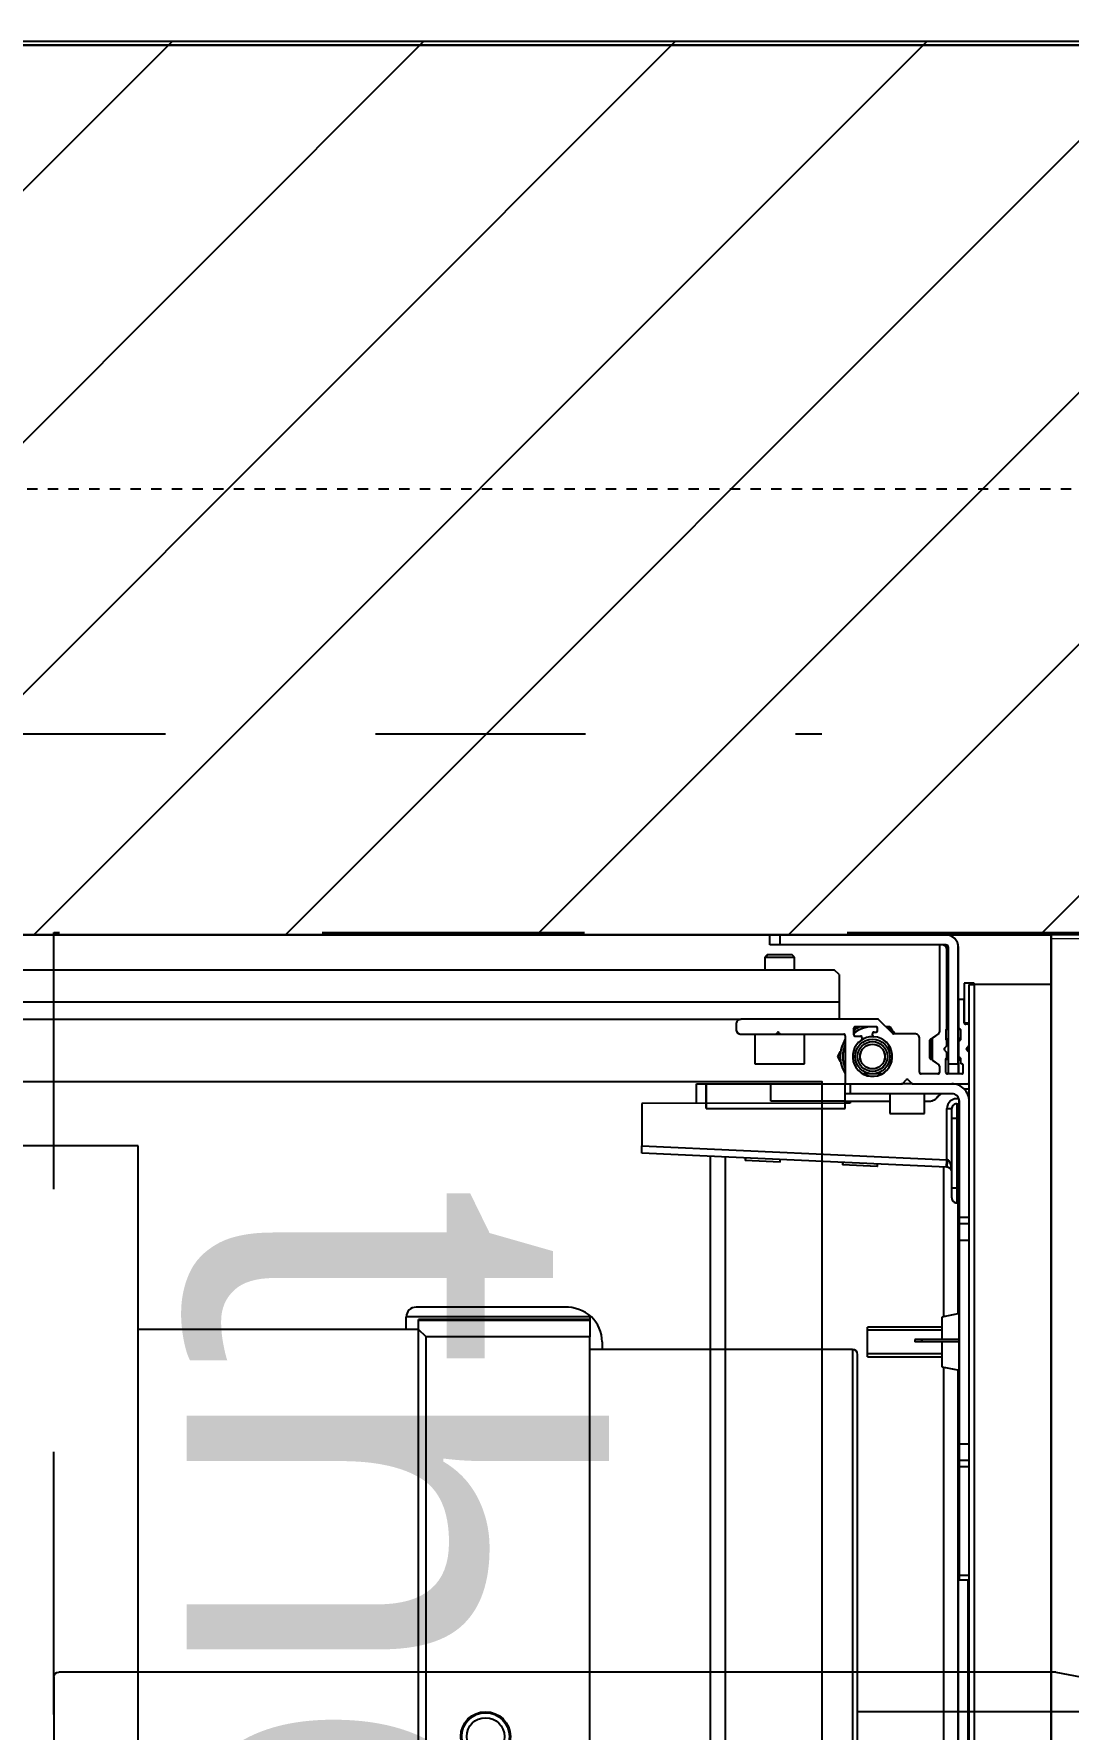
# Model space of a CAD drawing. Header units: centimetres. Extents: x 2191 to 12545, y -680 to 18662.
# Drawn here: x 10914.58 to 10935.43, y 4118.41 to 4152.56 of the extents above; entities that cross this region are included whole.
import ezdxf

# ---------------------------------------------------------------- set-up
doc = ezdxf.new("R2010")
doc.units = ezdxf.units.CM
doc.linetypes.add('prlm_vmc', pattern=[0.282222, 0.141111, -0.141111])
doc.linetypes.add('Style de ligne -1', pattern=[0.41664, 0.20828, -0.20836])
for name, color, linetype in [('B Aménagement intérieur', 252, 'Continuous'), ('B GÈnÈral_Hatch', 252, 'Continuous'), ('B Général', 252, 'Continuous'), ('C ANNOTATIONS-axes horizontaux', 252, 'Style de ligne -1'), ('C ANNOTATIONS-prestations', 252, 'Continuous'), ('C ANNOTATIONS-prestations_Hatch', 252, 'Continuous'), ('D SURFACES-shab', 252, 'Continuous'), ('MTI900_Alu', 252, 'Continuous'), ('prlm-CHAUFF', 4, 'Continuous')]:
    doc.layers.add(name, color=color, linetype=linetype)
doc.styles.add('prlm-chauff', font='trebucbi.ttf', dxfattribs={"height": 18})

# ---------------------------------------------------------------- blocks, each defined once
blk = doc.blocks.new('B 70.200_wc-2')
at = {"layer": 'B Général', "linetype": 'Continuous'}
for p, q in [((-25, -20.1), (-25, 0)), ((-24.9, 0.1), (24.9, 0.1))]:
    blk.add_line(p, q, dxfattribs=at)
at = {"layer": 'B Général', "linetype": 'Continuous', "flags": 128}
blk.add_lwpolyline([(-25, -20.1), (-24.9, -20.6), (-24.75, -20.9), (-24.55, -21.2), (-24.3, -21.45), (-23.9, -21.7), (-23.4, -21.85), (-23.15, -21.9), (23.25, -21.9), (23.55, -21.85), (23.9, -21.7), (24.2, -21.5), (24.45, -21.3), (24.65, -21.05), (24.8, -20.75), (24.9, -20.5), (24.95, -20.3), (25, -20.1)], dxfattribs=at)
at = {"layer": 'B Général', "linetype": 'Continuous'}
blk.add_arc((-24.9, 0), 0.1, 90, 180, dxfattribs=at)
blk = doc.blocks.new('B 70.Groupe-2-1')
at = {"layer": 'B Général', "linetype": 'Style de ligne -1', "ltscale": 25.4, "flags": 128}
blk.add_lwpolyline([(-35.4, 7.6), (35.6, 7.6), (35.6, -32.4), (-35.4, -32.4)], close=True, dxfattribs=at)
at = {"layer": 'B Général', "xscale": -1, "rotation": 270}
blk.add_blockref('B 70.200_wc-2', (35.5, 7.5), dxfattribs=at)
blk = doc.blocks.new('B 70.WC-plan-PMR')
at = {"layer": 'B Général'}
blk.add_blockref('B 70.Groupe-2-1', (0, 0), dxfattribs=at)
blk = doc.blocks.new('B 70.Groupe-13-1')
at = {"layer": 'D SURFACES-shab', "lineweight": 18, "flags": 128}
blk.add_lwpolyline([(10935.081, 4134.34), (11065.081, 4134.34), (11065.081, 3989.561), (10935.081, 3989.561)], close=True, dxfattribs=at)
at = {"layer": 'B Général', "rotation": 180}
blk.add_blockref('B 70.WC-plan-PMR', (10950.581, 4102.061), dxfattribs=at)
blk = doc.blocks.new('B 70.Gaine 150_70')
at = {"layer": 'B Général', "linetype": 'Continuous'}
blk.add_line((18.5, 36.305), (-69, 36.305), dxfattribs=at)
at = {"layer": 'B Général', "linetype": 'Continuous', "flags": 128}
for points in [[(-70, 36.305), (19.5, 36.305), (19.5, -2.715), (-70, -2.715)], [(-70, -2.7), (-70, 36.3), (19.5, 36.3), (19.5, -2.7)]]:
    blk.add_lwpolyline(points, close=True, dxfattribs=at)
at = {"layer": 'C ANNOTATIONS-prestations'}
for p, q in [((-69, 36.305), (-69, 35.205)), ((-69, 35.205), (-69, 34.755)), ((-69.03, 34.755), (-69.03, 34.555)), ((-69, 34.755), (-69.03, 34.755)), ((-69.03, 34.555), (-68.23, 34.555)), ((-69, 34.655), (-69, 34.755)), ((-69, 34.755), (18.5, 34.755)), ((18.5, 34.655), (-69, 34.655)), ((-68.7, 34.525), (-68.7, 34.465)), ((-68.23, 34.555), (-68.67, 34.555)), ((-68.23, 34.555), (-68.23, 34.655)), ((-68.2, 34.625), (-68.2, 34.585)), ((-67.771, 34.655), (-67.721, 34.606)), ((-67.736, 34.62), (-67.664, 34.62)), ((-67.679, 34.606), (-67.629, 34.655)), ((-67.4, 34.505), (-67.4, 34.485)), ((-67.23, 34.535), (-67.37, 34.535)), ((-67.2, 34.505), (-67.2, 34.215)), ((-67, 34.625), (-67, 34.655)), ((-67, 33.517), (-67, 34.625)), ((-66.9, 34.55), (-66.9, 34.655)), ((-64.317, 34.455), (-64.317, 34.655)), ((-64.182, 34.655), (-64.182, 34.455)), ((-63.85, 34.455), (-63.85, 34.655)), ((-59.75, 34.455), (-59.75, 34.655)), ((-59.418, 34.455), (-59.418, 34.655)), ((-59.283, 34.655), (-59.283, 34.455)), ((-57.1, 34.455), (-57.1, 34.655)), ((-57, 34.655), (-57, 34.455)), ((-23.583, 34.635), (-57, 34.635)), ((-70, 34.185), (-70, 30.835)), ((-69.8, 34.185), (-69.8, 30.835)), ((-67.4, 34.435), (-69.75, 34.435)), ((-67.4, 34.235), (-69.75, 34.235)), ((-68.105, 34.205), (-69.7, 34.205)), ((-68.67, 34.435), (-68.135, 34.435)), ((-68.077, 34.185), (-67.903, 34.185)), ((-67.904, 34.485), (-68.076, 34.485)), ((-67.94, 34.485), (-67.901, 34.446)), ((-67.901, 34.446), (-67.868, 34.446)), ((-67.9, 34.235), (-67.9, 34.185)), ((-67.783, 34.205), (-67.875, 34.205)), ((-67.857, 34.185), (-67.857, 34.235)), ((-67.845, 34.435), (-67.56, 34.435)), ((-67.762, 34.196), (-67.721, 34.156)), ((-67.679, 34.156), (-67.638, 34.196)), ((-67.53, 34.205), (-67.617, 34.205)), ((-67.543, 34.185), (-67.543, 34.235)), ((-67.537, 34.446), (-67.499, 34.446)), ((-67.23, 34.185), (-67.502, 34.185)), ((-67.4, 34.485), (-67.501, 34.485)), ((-67.5, 34.185), (-67.5, 34.235)), ((-67.499, 34.446), (-67.46, 34.485)), ((-67.4, 34.435), (-67.2, 34.435)), ((-67.4, 34.235), (-67.4, 34.435)), ((-67.2, 34.235), (-67.4, 34.235)), ((-66.8, 34.305), (-66.8, 32.255)), ((-64.317, 34.455), (-66.65, 34.455)), ((-66.6, 34.405), (-66.6, 34.455)), ((-66.6, 34.405), (-66.3, 34.405)), ((-66.3, 34.305), (-66.5, 34.305)), ((-66.5, 34.205), (-66.5, 34.305)), ((-65.471, 34.205), (-66.5, 34.205)), ((-66.3, 34.455), (-66.3, 34.405)), ((-66.3, 34.405), (-64.9, 34.405)), ((-66.3, 34.405), (-66.3, 34.305)), ((-64.9, 34.305), (-66.3, 34.305)), ((-65.75, 28.055), (-65.471, 34.205)), ((-65.321, 34.198), (-65.6, 28.055)), ((-65.471, 34.205), (-65.47, 34.21)), ((-65.321, 34.198), (-65.471, 34.205)), ((-65.32, 34.21), (-65.321, 34.198)), ((-64.9, 34.405), (-64.9, 34.455)), ((-64.9, 34.405), (-64.6, 34.405)), ((-64.9, 34.405), (-64.9, 34.305)), ((-64.7, 34.305), (-64.9, 34.305)), ((-64.6, 34.455), (-64.6, 34.405)), ((-62.366, 34.435), (-64.6, 34.435)), ((-64.182, 34.455), (-64.317, 34.455)), ((-63.85, 34.455), (-64.182, 34.455)), ((-59.75, 34.455), (-63.85, 34.455)), ((-62.37, 34.455), (-62.3, 34.105)), ((-61.85, 34.455), (-61.85, 33.696)), ((-61.8, 34.455), (-61.8, 33.696)), ((-61.3, 34.105), (-61.23, 34.455)), ((-23.65, 34.435), (-61.234, 34.435)), ((-59.418, 34.455), (-59.75, 34.455)), ((-59.283, 34.455), (-59.418, 34.455)), ((-57.1, 34.455), (-59.283, 34.455)), ((-57, 34.455), (-57.1, 34.455)), ((-69.8, 34.105), (-69.8, 34.085)), ((-69.77, 34.055), (-68.041, 34.055)), ((-68.016, 34.042), (-67.929, 33.918)), ((-67.904, 33.905), (-67.496, 33.905)), ((-67.9, 33.905), (-67.9, 33.875)), ((-67.9, 33.875), (-67.5, 33.875)), ((-67.9, 33.875), (-67.88, 33.855)), ((-67.88, 33.855), (-67.52, 33.855)), ((-67.857, 33.855), (-67.857, 33.905)), ((-67.543, 33.855), (-67.543, 33.905)), ((-67.52, 33.855), (-67.5, 33.875)), ((-67.5, 33.875), (-67.5, 33.905)), ((-67.471, 33.918), (-67.384, 34.042)), ((-67.359, 34.055), (-67.23, 34.055)), ((-67.2, 34.025), (-67.2, 33.685)), ((-66.65, 33.755), (-66.65, 33.852)), ((-65.324, 34.135), (-62.306, 34.135)), ((-62.3, 34.105), (-61.85, 34.105)), ((-62.1, 34.105), (-62.1, 32.605)), ((-62.039, 34.105), (-62.039, 32.605)), ((-61.8, 34.105), (-61.3, 34.105)), ((-61.561, 34.105), (-61.561, 32.605)), ((-61.5, 32.605), (-61.5, 34.105)), ((-61.294, 34.135), (-23.75, 34.135)), ((-68.01, 33.555), (-68.01, 33.127)), ((-67.23, 33.655), (-67.91, 33.655)), ((-67.079, 33.426), (-67.009, 33.496)), ((-67, 33.517), (-67, 33.293)), ((-66.4, 33.755), (-66.8, 33.755)), ((-66.4, 33.055), (-66.4, 33.755)), ((-61.85, 33.696), (-61.8, 33.696)), ((-61.85, 33.696), (-61.85, 33.56)), ((-61.85, 33.56), (-61.8, 33.56)), ((-61.8, 33.696), (-61.8, 33.56)), ((-67.009, 33.314), (-67.079, 33.384)), ((-67, 32.185), (-67, 33.293)), ((-68.3, 32.813), (-68.3, 30.055)), ((-68.019, 33.106), (-68.291, 32.834)), ((-68.156, 33.055), (-68.056, 33.113)), ((-68.156, 32.969), (-68.156, 33.055)), ((-68.07, 32.805), (-68.12, 32.805)), ((-67.2, 32.899), (-67.2, 32.511)), ((-66.8, 33.055), (-66.4, 33.055)), ((-66.65, 32.155), (-66.65, 33.055)), ((-65.334, 32.803), (-65.384, 32.805)), ((-65.334, 32.803), (-65.366, 32.101)), ((-68.15, 32.775), (-68.15, 32.355)), ((-68.04, 32.735), (-68.04, 32.775)), ((-67.979, 32.705), (-68.01, 32.705)), ((-67.96, 32.355), (-67.96, 32.465)), ((-67.93, 32.495), (-67.907, 32.495)), ((-61.5, 32.605), (-62.1, 32.605)), ((-68.104, 32.325), (-68.15, 32.351)), ((-68.12, 32.325), (-67.99, 32.325)), ((-68, 30.867), (-68, 32.125)), ((-67.97, 32.155), (-67.03, 32.155)), ((-67, 32.255), (-66.8, 32.255)), ((-67, 32.155), (-67, 32.185)), ((-67, 30.655), (-67, 32.155)), ((-66.8, 32.155), (-67, 32.155)), ((-66.8, 32.255), (-66.8, 32.155)), ((-66.65, 32.155), (-66.8, 32.155)), ((-66.65, 32.257), (-66.61, 32.255)), ((-66.5, 32.155), (-66.65, 32.155)), ((-66.65, 32.155), (-66.65, 30.655)), ((-66.61, 32.255), (-66.601, 28.055)), ((-66.5, 29.355), (-66.5, 32.155)), ((-65.416, 32.104), (-65.366, 32.101)), ((-69.2, 32.035), (-69.3, 31.935)), ((-69.3, 1.435), (-69.3, 31.935)), ((-69.2, 32.035), (-68.65, 32.035)), ((-68.65, 32.035), (-68.3, 32.035)), ((-68.65, 1.335), (-68.65, 32.035)), ((-67.55, 32.005), (-67.65, 32.063)), ((-67.45, 32.063), (-67.55, 32.005)), ((-69.55, 31.135), (-69.6, 31.085)), ((-69.6, 31.085), (-69.6, 30.585)), ((-69.55, 30.535), (-69.55, 31.135)), ((-69.3, 31.135), (-69.55, 31.135)), ((-67.4, 31.335), (-68, 31.335)), ((-67.4, 30.335), (-67.4, 31.335)), ((-70, 30.635), (-70, 30.835)), ((-70, 30.835), (-69.8, 30.835)), ((-69.8, 30.835), (-69.8, 30.635)), ((-68.029, 30.826), (-68.009, 30.846)), ((-68.009, 30.764), (-68.029, 30.784)), ((-68, 30.743), (-68, 30.867)), ((-68, 30.055), (-68, 30.743)), ((-65.423, 30.841), (-65.473, 30.843)), ((-65.423, 30.841), (-65.455, 30.139)), ((-69.8, 30.635), (-70, 30.635)), ((-69.6, 30.585), (-69.55, 30.535)), ((-69.55, 30.535), (-69.3, 30.535)), ((-67, 29.355), (-67, 30.655)), ((-66.65, 30.655), (-67, 30.655)), ((-68.3, 3.285), (-68.3, 30.055)), ((-68, 30.335), (-67.4, 30.335)), ((-65.505, 30.142), (-65.455, 30.139)), ((-68.2, 29.955), (-68.1, 29.955)), ((-65.524, 29.735), (-23.925, 29.735)), ((-65.537, 29.435), (-23.925, 29.435)), ((-67, 29.155), (-67, 29.355)), ((-66.5, 29.355), (-67, 29.355)), ((-66.603, 29.155), (-67, 29.155)), ((-66.601, 28.055), (-65.75, 28.055)), ((-65.6, 28.055), (-65.75, 28.055))]:
    blk.add_line(p, q, dxfattribs=at)
at = {"layer": 'C ANNOTATIONS-prestations', "flags": 128}
for points in [[(-68.67, 34.555, 0.198912), (-68.691, 34.546, 0.198912), (-68.7, 34.525)], [(-68.23, 34.555, 0.198912), (-68.209, 34.564, 0.198912), (-68.2, 34.585)], [(-68.17, 34.655, 0.198912), (-68.191, 34.646, 0.198912), (-68.2, 34.625)], [(-67.721, 34.606, 0.198912), (-67.7, 34.597, 0.198912), (-67.679, 34.606)], [(-67.37, 34.535, 0.198912), (-67.391, 34.526, 0.198912), (-67.4, 34.505)], [(-67.2, 34.505, 0.198912), (-67.209, 34.526, 0.198912), (-67.23, 34.535)], [(-67, 34.625, 0.198912), (-67.009, 34.646, 0.198912), (-67.03, 34.655)], [(-66.65, 34.655, 0.198912), (-66.897, 34.552, 0.198912), (-67, 34.305)], [(-69.75, 34.435, 0.198912), (-69.927, 34.362, 0.198912), (-70, 34.185)], [(-69.75, 34.235, 0.198912), (-69.785, 34.22, 0.198912), (-69.8, 34.185)], [(-69.7, 34.205, 0.198912), (-69.771, 34.176, 0.198912), (-69.8, 34.105)], [(-68.7, 34.465, 0.198912), (-68.691, 34.444, 0.198912), (-68.67, 34.435)], [(-68.135, 34.435, 0.17724), (-68.116, 34.442, 0.17724), (-68.105, 34.46)], [(-68.076, 34.485, 0.17724), (-68.095, 34.478, 0.17724), (-68.105, 34.46)], [(-68.105, 34.205, 0.155096), (-68.094, 34.191, 0.155096), (-68.077, 34.185)], [(-67.875, 34.46, 0.17724), (-67.885, 34.478, 0.17724), (-67.904, 34.485)], [(-67.903, 34.185, 0.155096), (-67.886, 34.191, 0.155096), (-67.875, 34.205)], [(-67.9, 34.435, 0.013224), (-67.9, 34.44, 0.013224), (-67.901, 34.446)], [(-67.875, 34.46, 0.17724), (-67.864, 34.442, 0.17724), (-67.845, 34.435)], [(-67.762, 34.196, 0.098491), (-67.772, 34.203, 0.098491), (-67.783, 34.205)], [(-67.721, 34.156, 0.198912), (-67.7, 34.147, 0.198912), (-67.679, 34.156)], [(-67.617, 34.205, 0.098491), (-67.628, 34.203, 0.098491), (-67.638, 34.196)], [(-67.56, 34.435, 0.17724), (-67.541, 34.442, 0.17724), (-67.53, 34.46)], [(-67.501, 34.485, 0.17724), (-67.52, 34.478, 0.17724), (-67.53, 34.46)], [(-67.53, 34.205, 0.155096), (-67.519, 34.191, 0.155096), (-67.502, 34.185)], [(-67.499, 34.446, 0.013224), (-67.5, 34.44, 0.013224), (-67.5, 34.435)], [(-67.23, 34.185, 0.198912), (-67.209, 34.194, 0.198912), (-67.2, 34.215)], [(-66.65, 34.455, 0.198912), (-66.756, 34.411, 0.198912), (-66.8, 34.305)], [(-66.695, 34.448, 0.227222), (-66.656, 34.28, 0.227222), (-66.5, 34.205)], [(-66.6, 34.405, 0.198912), (-66.571, 34.334, 0.198912), (-66.5, 34.305)], [(-65.22, 34.305, 0.193016), (-65.289, 34.277, 0.193016), (-65.32, 34.21)], [(-64.7, 34.305, 0.198912), (-64.629, 34.334, 0.198912), (-64.6, 34.405)], [(-69.8, 34.085, 0.198912), (-69.791, 34.064, 0.198912), (-69.77, 34.055)], [(-68.016, 34.042, 0.120588), (-68.027, 34.052, 0.120588), (-68.041, 34.055)], [(-67.929, 33.918, 0.120588), (-67.918, 33.908, 0.120588), (-67.904, 33.905)], [(-67.496, 33.905, 0.120588), (-67.482, 33.908, 0.120588), (-67.471, 33.918)], [(-67.359, 34.055, 0.120588), (-67.373, 34.052, 0.120588), (-67.384, 34.042)], [(-67.2, 34.025, 0.198912), (-67.209, 34.046, 0.198912), (-67.23, 34.055)], [(-66.8, 34.087, 0.028434), (-66.763, 34.044, 0.028434), (-66.722, 34.005)], [(-66.65, 33.852, 0.109774), (-66.669, 33.936, 0.109774), (-66.722, 34.005)], [(-67.91, 33.655, 0.198912), (-67.981, 33.626, 0.198912), (-68.01, 33.555)], [(-67.23, 33.655, 0.198912), (-67.209, 33.664, 0.198912), (-67.2, 33.685)], [(-67.009, 33.496, 0.098491), (-67.002, 33.506, 0.098491), (-67, 33.517)], [(-68.01, 33.164, 0.041018), (-68.079, 33.083, 0.041018), (-68.133, 32.992)], [(-67.079, 33.426, 0.198912), (-67.088, 33.405, 0.198912), (-67.079, 33.384)], [(-67, 33.293, 0.098491), (-67.002, 33.304, 0.098491), (-67.009, 33.314)], [(-68.291, 32.834, 0.098491), (-68.298, 32.824, 0.098491), (-68.3, 32.813)], [(-68.12, 32.805, 0.198912), (-68.141, 32.796, 0.198912), (-68.15, 32.775)], [(-68.143, 32.794, 0.018566), (-68.148, 32.75, 0.018566), (-68.15, 32.705)], [(-68.04, 32.775, 0.198912), (-68.049, 32.796, 0.198912), (-68.07, 32.805)], [(-68.019, 33.106, 0.098491), (-68.012, 33.116, 0.098491), (-68.01, 33.127)], [(-67.882, 32.482, 0.366532), (-67.384, 32.341, 0.366532), (-67.164, 32.808, 0.366532), (-67.588, 33.103, 0.366532), (-67.949, 32.733)], [(-68.15, 32.705, 0.085942), (-68.115, 32.503, 0.085942), (-68.014, 32.325)], [(-68.15, 32.455, 0.02871), (-68.117, 32.388, 0.02871), (-68.077, 32.325)], [(-68.04, 32.735, 0.198912), (-68.031, 32.714, 0.198912), (-68.01, 32.705)], [(-67.979, 32.705, 0.189855), (-67.958, 32.713, 0.189855), (-67.949, 32.733)], [(-67.93, 32.495, 0.198912), (-67.951, 32.486, 0.198912), (-67.96, 32.465)], [(-67.949, 32.733, 0.008728), (-67.95, 32.719, 0.008728), (-67.95, 32.705)], [(-67.95, 32.705, 0.074153), (-67.933, 32.588, 0.074153), (-67.882, 32.482)], [(-67.882, 32.482, 0.122946), (-67.893, 32.491, 0.122946), (-67.907, 32.495)], [(-68.15, 32.355, 0.198912), (-68.141, 32.334, 0.198912), (-68.12, 32.325)], [(-67.97, 32.155, 0.198912), (-67.991, 32.146, 0.198912), (-68, 32.125)], [(-67.99, 32.325, 0.198912), (-67.969, 32.334, 0.198912), (-67.96, 32.355)], [(-67.896, 32.155, 0.14145), (-67.55, 32.055, 0.14145), (-67.204, 32.155)], [(-67.79, 32.155, 0.103148), (-67.55, 32.105, 0.103148), (-67.31, 32.155)], [(-67.03, 32.155, 0.198912), (-67.009, 32.164, 0.198912), (-67, 32.185)], [(-68.029, 30.826, 0.198912), (-68.038, 30.805, 0.198912), (-68.029, 30.784)], [(-68.009, 30.846, 0.098491), (-68.002, 30.856, 0.098491), (-68, 30.867)], [(-68, 30.743, 0.098491), (-68.002, 30.754, 0.098491), (-68.009, 30.764)], [(-68.3, 30.055, 0.198912), (-68.271, 29.984, 0.198912), (-68.2, 29.955)], [(-68.1, 29.955, 0.198912), (-68.029, 29.984, 0.198912), (-68, 30.055)]]:
    blk.add_lwpolyline(points, format="xyb", dxfattribs=at)
at = {"layer": 'C ANNOTATIONS-prestations'}
for radius in [0.35, 0.3, 0.25]:
    blk.add_circle((-67.55, 32.705), radius, dxfattribs=at)
for points, knots in [([(-65.22, 34.305), (-65.254, 34.305), (-65.318, 34.298), (-65.367, 34.286), (-65.396, 34.276), (-65.421, 34.265), (-65.441, 34.252), (-65.453, 34.242), (-65.462, 34.232), (-65.469, 34.218), (-65.47, 34.211), (-65.47, 34.21), (-65.47, 34.21)], [0, 0, 0, 1, 2, 3, 4, 5, 6, 7, 8, 9, 9, 10, 10, 10]), ([(-65.47, 34.21), (-65.431, 34.208), (-65.38, 34.207), (-65.352, 34.207), (-65.333, 34.207), (-65.324, 34.208), (-65.322, 34.209), (-65.321, 34.209), (-65.32, 34.209), (-65.32, 34.209), (-65.32, 34.21)], [0, 0, 0, 1, 2, 3, 4, 5, 6, 7, 7, 8, 8, 8])]:
    blk.add_open_spline(points, degree=2, knots=knots, dxfattribs=at)
blk = doc.blocks.new('B 70.MTI900_Alu_390')
at = {"layer": 'MTI900_Alu', "color": 1, "linetype": 'Continuous'}
for p, q in [((4.34, -0.405), (4.34, -3.475)), ((4.405, -0.415), (4.405, -3.465)), ((4.305, -0.6), (4.305, -3.277)), ((4.0071, -3.6913), (4.035, -3.077)), ((4.05, -3.077), (4.0221, -3.692)), ((4.035, -3.077), (4.05, -3.077)), ((4.1351, -3.077), (4.05, -3.077)), ((4.136, -3.497), (4.1351, -3.077)), ((4.125, -3.207), (4.125, -3.487)), ((4.125, -3.207), (4.175, -3.207)), ((4.1353, -3.187), (4.175, -3.187)), ((4.175, -3.187), (4.175, -3.207)), ((4.175, -3.207), (4.175, -3.337)), ((4.0287, -3.215), (-0.1325, -3.215)), ((4.0274, -3.245), (-0.1325, -3.245)), ((4.275, -3.277), (4.275, -3.3458)), ((4.295, -3.267), (4.285, -3.267)), ((4.305, -3.5528), (4.305, -3.277)), ((4.0173, -3.3556), (4.0205, -3.2854)), ((4.0255, -3.2857), (4.0205, -3.2854)), ((4.215, -3.305), (4.215, -3.405)), ((4.275, -3.305), (4.215, -3.305)), ((4.14, -3.337), (4.175, -3.337)), ((4.14, -3.487), (4.14, -3.337)), ((4.175, -3.337), (4.175, -3.487)), ((4.275, -3.3458), (4.275, -3.3582)), ((4.43, -3.325), (4.405, -3.325)), ((4.43, -3.325), (4.43, -3.385)), ((4.435, -3.33), (4.43, -3.325)), ((4.435, -3.38), (4.435, -3.33)), ((4.455, -3.355), (4.455, -3.335)), ((4.455, -3.335), (4.475, -3.335)), ((4.475, -3.335), (4.475, -3.355)), ((4.0173, -3.3556), (4.0223, -3.3558)), ((4.275, -3.3582), (4.275, -3.484)), ((4.2759, -3.3479), (4.2779, -3.3499)), ((4.2779, -3.3541), (4.2759, -3.3561)), ((4.43, -3.385), (4.435, -3.38)), ((4.455, -3.69), (4.455, -3.355)), ((4.475, -3.355), (4.455, -3.355)), ((4.475, -3.69), (4.475, -3.355)), ((4.215, -3.405), (4.275, -3.405)), ((4.405, -3.385), (4.43, -3.385)), ((4.0084, -3.5518), (4.0116, -3.4816)), ((4.0166, -3.4819), (4.0116, -3.4816)), ((4.22, -3.4778), (4.23, -3.472)), ((4.23, -3.472), (4.24, -3.4778)), ((4.34, -3.475), (4.305, -3.475)), ((4.395, -3.475), (4.34, -3.475)), ((4.395, -3.475), (4.405, -3.465)), ((4.125, -3.487), (4.14, -3.487)), ((4.14, -3.4972), (4.136, -3.497)), ((4.14, -3.487), (4.155, -3.487)), ((4.14, -3.487), (4.14, -3.577)), ((4.155, -3.487), (4.175, -3.487)), ((4.155, -3.497), (4.155, -3.487)), ((4.155, -3.702), (4.155, -3.497)), ((4.175, -3.497), (4.155, -3.497)), ((4.175, -3.487), (4.175, -3.49)), ((4.175, -3.49), (4.175, -3.6008)), ((4.272, -3.487), (4.178, -3.487)), ((4.271, -3.507), (4.271, -3.518)), ((4.287, -3.504), (4.274, -3.504)), ((4.2854, -3.504), (4.29, -3.5066)), ((4.29, -3.549), (4.29, -3.507)), ((3.625, -3.532), (3.685, -3.532)), ((3.625, -3.532), (3.625, -3.682)), ((3.6311, -3.682), (3.6311, -3.532)), ((3.6789, -3.682), (3.6789, -3.532)), ((3.685, -3.682), (3.685, -3.532)), ((4.0084, -3.5518), (4.0134, -3.552)), ((4.195, -3.5614), (4.195, -3.5226)), ((4.268, -3.521), (4.2657, -3.521)), ((4.2729, -3.542), (4.276, -3.542)), ((4.279, -3.545), (4.279, -3.549)), ((4.115, -3.577), (4.115, -3.647)), ((4.155, -3.577), (4.115, -3.577)), ((4.276, -3.627), (4.276, -3.5842)), ((4.2769, -3.5821), (4.3041, -3.5549)), ((4.2906, -3.577), (4.2806, -3.5828)), ((4.282, -3.552), (4.287, -3.552)), ((4.2906, -3.5684), (4.2906, -3.577)), ((4.175, -3.6232), (4.175, -3.6008)), ((4.1759, -3.6029), (4.1829, -3.6099)), ((4.1829, -3.6141), (4.1759, -3.6211)), ((3.655, -3.6411), (3.655, -3.6275)), ((3.66, -3.6275), (3.655, -3.6275)), ((3.655, -3.717), (3.655, -3.6411)), ((3.66, -3.6411), (3.655, -3.6411)), ((3.66, -3.6411), (3.66, -3.6275)), ((3.66, -3.717), (3.66, -3.6411)), ((4.115, -3.647), (4.155, -3.647)), ((4.14, -3.647), (4.14, -3.6567)), ((4.175, -3.6232), (4.175, -3.734)), ((4.195, -3.674), (4.195, -3.64)), ((4.198, -3.637), (4.266, -3.637)), ((3.6044, -3.685), (-0.15, -3.685)), ((3.605, -3.682), (3.598, -3.717)), ((3.655, -3.682), (3.605, -3.682)), ((3.705, -3.682), (3.66, -3.682)), ((3.712, -3.717), (3.705, -3.682)), ((4.0074, -3.685), (3.7056, -3.685)), ((4.2109, -3.677), (4.198, -3.677)), ((4.2221, -3.6633), (4.2134, -3.6757)), ((4.2654, -3.662), (4.2246, -3.662)), ((4.227, -3.657), (4.225, -3.659)), ((4.265, -3.659), (4.225, -3.659)), ((4.225, -3.659), (4.225, -3.662)), ((4.263, -3.657), (4.227, -3.657)), ((4.2293, -3.657), (4.2293, -3.662)), ((4.2429, -3.6871), (4.2388, -3.6911)), ((4.2512, -3.6911), (4.2471, -3.6871)), ((4.2607, -3.657), (4.2607, -3.662)), ((4.265, -3.659), (4.263, -3.657)), ((4.265, -3.662), (4.265, -3.659)), ((4.2766, -3.6757), (4.2679, -3.6633)), ((4.452, -3.677), (4.2791, -3.677)), ((4.455, -3.682), (4.455, -3.68)), ((-0.16, -3.715), (3.5984, -3.715)), ((3.175, -3.717), (3.185, -3.717)), ((3.175, -3.737), (3.175, -3.717)), ((3.185, -3.717), (3.4033, -3.717)), ((3.185, -3.717), (3.185, -3.737)), ((3.4033, -3.737), (3.4033, -3.717)), ((3.4033, -3.717), (3.4168, -3.717)), ((3.4168, -3.717), (3.45, -3.717)), ((3.4168, -3.717), (3.4168, -3.737)), ((3.45, -3.717), (3.86, -3.717)), ((3.45, -3.717), (3.45, -3.737)), ((3.7116, -3.715), (3.935, -3.715)), ((3.86, -3.717), (3.8932, -3.717)), ((3.86, -3.717), (3.86, -3.737)), ((3.8932, -3.717), (3.9067, -3.717)), ((3.8932, -3.737), (3.8932, -3.717)), ((3.9067, -3.717), (4.14, -3.717)), ((3.9067, -3.717), (3.9067, -3.737)), ((3.935, -3.717), (3.935, -3.712)), ((3.965, -3.712), (3.935, -3.712)), ((3.945, -3.702), (3.965, -3.702)), ((3.965, -3.702), (4.105, -3.702)), ((3.965, -3.712), (3.965, -3.702)), ((3.965, -3.712), (3.965, -3.717)), ((4.105, -3.712), (3.965, -3.712)), ((4.007, -3.6925), (4.0071, -3.6913)), ((4.0071, -3.6913), (4.0221, -3.692)), ((4.0221, -3.692), (4.022, -3.6925)), ((4.0221, -3.692), (4.125, -3.692)), ((4.105, -3.702), (4.125, -3.702)), ((4.105, -3.712), (4.105, -3.702)), ((4.105, -3.717), (4.105, -3.712)), ((4.135, -3.712), (4.105, -3.712)), ((4.125, -3.692), (4.125, -3.702)), ((4.135, -3.712), (4.135, -3.717)), ((4.195, -3.722), (4.195, -3.693)), ((4.195, -3.695), (4.215, -3.695)), ((4.215, -3.715), (4.195, -3.715)), ((4.198, -3.69), (4.2252, -3.69)), ((4.215, -3.695), (4.45, -3.695)), ((4.215, -3.695), (4.215, -3.715)), ((4.215, -3.715), (4.45, -3.715)), ((4.215, -3.72), (4.2251, -3.72)), ((4.215, -3.722), (4.215, -3.72)), ((4.2249, -3.7161), (4.221, -3.72)), ((4.2287, -3.7161), (4.2249, -3.7161)), ((4.225, -3.69), (4.225, -3.695)), ((4.228, -3.692), (4.2367, -3.692)), ((4.2293, -3.69), (4.2293, -3.695)), ((4.2595, -3.715), (4.231, -3.715)), ((4.2533, -3.692), (4.2625, -3.692)), ((4.2607, -3.69), (4.2607, -3.695)), ((4.2651, -3.7161), (4.2618, -3.7161)), ((4.265, -3.695), (4.265, -3.69)), ((4.269, -3.72), (4.2651, -3.7161)), ((4.2827, -3.69), (4.2653, -3.69)), ((4.2654, -3.72), (4.2826, -3.72)), ((4.2855, -3.692), (4.445, -3.692)), ((4.342, -3.715), (4.2885, -3.715)), ((4.345, -3.724), (4.345, -3.718)), ((-4.375, -3.737), (4.375, -3.737)), ((4.375, -3.747), (-4.375, -3.747)), ((-0.1667, -3.735), (3.175, -3.735)), ((4.165, -3.7265), (4.165, -3.737)), ((4.175, -3.734), (4.175, -3.737)), ((4.198, -3.725), (4.212, -3.725)), ((4.2429, -3.7321), (4.2379, -3.737)), ((4.2486, -3.7335), (4.2414, -3.7335)), ((4.2521, -3.737), (4.2471, -3.7321)), ((4.295, -3.734), (4.295, -3.73)), ((4.298, -3.727), (4.342, -3.727)), ((4.378, -3.727), (4.298, -3.727)), ((4.298, -3.727), (4.298, -3.737)), ((4.375, -3.737), (4.375, -3.747)), ((4.375, -3.747), (4.378, -3.747)), ((4.375, -3.792), (4.375, -3.747)), ((4.378, -3.747), (4.378, -3.727)), ((4.375, -3.902), (4.375, -3.792)), ((-4.375, -3.902), (4.375, -3.902))]:
    blk.add_line(p, q, dxfattribs=at)
for radius in [0.035, 0.03, 0.025]:
    blk.add_circle((4.23, -3.542), radius, dxfattribs=at)
for centre, radius, start, end in [((4.285, -3.277), 0.01, 90, 180), ((4.295, -3.277), 0.01, 0, 90), ((4.278, -3.3458), 0.003, 180, 225), ((4.278, -3.3582), 0.003, 135, 180), ((4.2758, -3.352), 0.003, 315, 45), ((4.23, -3.542), 0.065, 57.7958, 122.2042), ((4.23, -3.542), 0.06, 66.4435, 113.5565), ((4.178, -3.49), 0.003, 90, 180), ((4.23, -3.542), 0.04, 33.9272, 355.9994), ((4.274, -3.507), 0.003, 90, 180), ((4.272, -3.484), 0.003, 270, 0), ((4.23, -3.542), 0.06, 0, 39.2965), ((4.23, -3.542), 0.065, 22.6199, 35.7758), ((4.287, -3.507), 0.003, 0, 90), ((4.2657, -3.518), 0.003, 213.9272, 270), ((4.23, -3.542), 0.04, 0, 33.9272), ((4.268, -3.518), 0.003, 270, 0), ((4.2729, -3.545), 0.003, 90, 175.9994), ((4.23, -3.542), 0.04, 355.9994, 0), ((4.276, -3.545), 0.003, 0, 90), ((4.282, -3.549), 0.003, 180, 270), ((4.287, -3.549), 0.003, 270, 0), ((4.23, -3.542), 0.06, 351.491, 0), ((4.23, -3.542), 0.065, 315.0475, 333.838), ((4.279, -3.5842), 0.003, 135, 180), ((4.302, -3.5528), 0.003, 315, 0), ((4.178, -3.6008), 0.003, 180, 225), ((4.1808, -3.612), 0.003, 315, 45), ((4.178, -3.6232), 0.003, 135, 180), ((4.198, -3.64), 0.003, 90, 180), ((4.266, -3.627), 0.01, 270, 0), ((4.16, -3.6567), 0.02, 180, 230.1159), ((4.1151, -3.7104), 0.05, 37.0861, 50.1159), ((4.198, -3.674), 0.003, 180, 270), ((4.2109, -3.674), 0.003, 270, 325.008), ((4.2246, -3.665), 0.003, 90, 145.008), ((4.245, -3.6892), 0.003, 45, 135), ((4.2654, -3.665), 0.003, 34.992, 90), ((4.2791, -3.674), 0.003, 214.992, 270), ((4.445, -3.682), 0.01, 270, 0), ((4.452, -3.68), 0.003, 0, 90), ((3.945, -3.712), 0.01, 90, 180), ((3.997, -3.692), 0.01, 270, 357.3974), ((4.125, -3.712), 0.02, 347.588, 90), ((4.125, -3.712), 0.01, 0, 90), ((4.14, -3.702), 0.035, 270, 0), ((4.14, -3.702), 0.015, 270, 0), ((4.198, -3.693), 0.003, 90, 180), ((4.198, -3.722), 0.003, 180, 270), ((4.212, -3.722), 0.003, 270, 0), ((4.215, -3.715), 0.01, 353.9388, 0), ((4.2251, -3.717), 0.003, 270, 350.4059), ((4.2252, -3.693), 0.003, 19.4712, 90), ((4.231, -3.718), 0.003, 90, 170.4059), ((4.2367, -3.689), 0.003, 270, 315), ((4.2533, -3.689), 0.003, 225, 270), ((4.2595, -3.718), 0.003, 9.5941, 90), ((4.2653, -3.693), 0.003, 90, 160.5288), ((4.2654, -3.717), 0.003, 189.5941, 270), ((4.275, -3.715), 0.01, 180, 186.0612), ((4.2826, -3.717), 0.003, 270, 350.4059), ((4.2827, -3.693), 0.003, 19.4712, 90), ((4.2885, -3.718), 0.003, 90, 170.4059), ((4.342, -3.718), 0.003, 0, 90), ((4.45, -3.69), 0.025, 270, 0), ((4.45, -3.69), 0.005, 270, 0), ((4.178, -3.734), 0.003, 180, 270), ((4.245, -3.7342), 0.003, 45, 135), ((4.292, -3.734), 0.003, 270, 0), ((4.298, -3.73), 0.003, 90, 180), ((4.342, -3.724), 0.003, 270, 0)]:
    blk.add_arc(centre, radius, start, end, dxfattribs=at)
for centre, major_axis, ratio, start_param, end_param in [((3.997, -3.692), (-0.025, 0), 0.4, 1.570796, 3.096169), ((4.022, -3.6931), (-0.015, 0.0007), 0.045361, -1.568734, 0)]:
    blk.add_ellipse(centre, major_axis=major_axis, ratio=ratio, start_param=start_param, end_param=end_param, dxfattribs=at)
blk = doc.blocks.new('xi.thema+')
at = {"layer": 'prlm-CHAUFF', "color": 7, "linetype": 'prlm_vmc', "ltscale": 30}
blk.add_lwpolyline([(-27.9, 0), (-27.9, 34.4)], dxfattribs=at)
at = {"layer": 'prlm-CHAUFF', "color": 0}
blk.add_lwpolyline([(-20.9, 0), (-20.9, 34.4), (20.9, 34.4), (20.9, 0)], close=True, dxfattribs=at)
at = {"layer": 'prlm-CHAUFF', "color": 0, "insert": (0, 25.539), "char_height": 8, "width": 7.19706, "attachment_point": 5, "style": 'prlm-chauff'}
blk.add_mtext('thema+', dxfattribs=at)
blk = doc.blocks.new('xi.uta-yzen-d')
at = {"layer": 'prlm-CHAUFF', "ltscale": 50}
for p, q in [((-36.4, 35.02), (-20.8, 35.02)), ((-36.4, 35.02), (-36.4, 29.72)), ((-20.9, 35.12), (-36.3, 35.12)), ((-37.056, 29.72), (-36.65, 29.72)), ((-37.056, 29.72), (-37.056, 26.02)), ((-37, 29.72), (-37, 26.27)), ((-36.98, 29.72), (-36.98, 26.27)), ((-20.55, 29.72), (-36.65, 29.72)), ((-36.65, 29.72), (-36.65, 26.42)), ((-36.55, 29.97), (-36.4, 29.97)), ((-37.25, 29.216), (-37.25, 26.22)), ((-37, 28.42), (-36.98, 28.42)), ((-36.98, 28.07), (-37, 28.07)), ((-37, 27.693), (-36.98, 27.693)), ((-36.98, 27.343), (-37, 27.343)), ((-37, 27.293), (-36.98, 27.293)), ((-36.98, 27.193), (-37, 27.193)), ((-36.65, 26.42), (-36.8, 26.27)), ((-20.55, 26.42), (-36.65, 26.42)), ((-36.8, 26.02), (-37.05, 26.02)), ((-36.98, 26.27), (-37, 26.27)), ((-36.8, 26.27), (-36.98, 26.27)), ((-20.4, 26.27), (-36.8, 26.27)), ((-36.8, 26.27), (-36.8, 20.62))]:
    blk.add_line(p, q, dxfattribs=at)
blk.add_lwpolyline([(-40.5, 20.62), (-40.5, 3.9), (40.5, 3.9), (40.5, 20.62)], close=True, dxfattribs=at)
for radius in [0.5, 0.48, 0.38]:
    blk.add_circle((-28.6, 27.62), radius, dxfattribs=at)
for centre, radius, start, end in [((-36.3, 35.02), 0.1, 90, 180), ((-36.475, 29.24), 0.776, 138.5248, 181.7675), ((-36.55, 29.27), 0.7, 90, 136.2731), ((-37.05, 26.22), 0.2, 180, 268.3239), ((-37.05, 26.22), 0.2, 268.3239, 270)]:
    blk.add_arc(centre, radius, start, end, dxfattribs=at)
for centre, major_axis, ratio, start_param, end_param in [((-36.55, 28.959), (-0.45, 0), 0.974723, 5.983927, 6.283185), ((-36.55, 28.603), (-0.45, 0), 0.974723, 5.983927, 6.283185), ((-35.75, 28.603), (-1.25, 0), 0.146694, 0, 0.179125)]:
    blk.add_ellipse(centre, major_axis=major_axis, ratio=ratio, start_param=start_param, end_param=end_param, dxfattribs=at)
blk.add_open_spline([(-36.982, 29.391), (-36.986, 29.379), (-36.989, 29.366), (-36.997, 29.324), (-37, 29.294), (-37, 29.265)], degree=3, knots=[0.8185803, 0.8185803, 0.8185803, 0.8185803, 0.875, 0.875, 1, 1, 1, 1], dxfattribs=at)

msp = doc.modelspace()

# ---------------------------------------------------------------- hatches: boundary and pattern name
at = {"layer": 'B GÈnÈral_Hatch', "linetype": 'Continuous'}
h = msp.add_hatch(dxfattribs=at)
h.set_pattern_fill('50_BETON', color=256, style=0, pattern_type=2)
h.set_pattern_definition([(45, (0, 0), (2.4253472, -2.6458333), [])])
h.paths.add_polyline_path([(11087.245, 4134.411), (11087.245, 4152.411), (10190.396, 4152.411), (10190.396, 4134.411)])
at = {"layer": 'C ANNOTATIONS-prestations_Hatch', "linetype": 'Continuous'}
h = msp.add_hatch(dxfattribs=at)
h.set_pattern_fill('DALETTES TERRASSE 50X50', color=256, scale=1.406016, style=0, pattern_type=2)
h.set_pattern_definition([(0, (9531.354, 4152.3), (4e-15, -70.3008), []), (-90, (9531.354, 4152.3), (70.3008, 0), [])])
h.paths.add_polyline_path([(9060.796, 4282.297), (9060.796, 3065.19), (9190.796, 3065.19), (9190.796, 3716.389), (9189.484, 3716.389), (9189.484, 4137.39), (9812.796, 4137.39), (9812.796, 4152.411), (11431.445, 4152.297), (11431.445, 4282.297)])

# ---------------------------------------------------------------- linework, layer by layer
at = {"layer": 'B Général', "linetype": 'Continuous', "lineweight": 18}
for p, q in [((11087.245, 4152.411), (10190.396, 4152.411)), ((11087.245, 4134.411), (10564.866, 4134.411))]:
    msp.add_line(p, q, dxfattribs=at)
at = {"layer": 'B Général', "linetype": 'Continuous'}
for p, q in [((11087.245, 4152.411), (10190.396, 4152.411)), ((11087.245, 4134.411), (10580.485, 4134.411))]:
    msp.add_line(p, q, dxfattribs=at)
at = {"layer": 'C ANNOTATIONS-axes horizontaux'}
msp.add_line((12370.813, 4143.389), (2960.813, 4143.389), dxfattribs=at)
msp.add_line((12370.813, 4143.389), (2960.813, 4143.389), dxfattribs=at)
at = {"layer": 'C ANNOTATIONS-prestations', "linetype": 'Continuous', "flags": 128}
msp.add_lwpolyline([(9060.796, 4282.297), (9060.796, 3065.19), (9190.796, 3065.19), (9190.796, 3716.389), (9189.484, 3716.389), (9189.484, 4137.39), (9812.796, 4137.39), (9812.796, 4152.411), (11431.445, 4152.297), (11431.445, 4282.297)], close=True, dxfattribs=at)
at = {"layer": 'prlm-CHAUFF', "ltscale": 50}
msp.add_line((11176.402, 4118.761), (10931.186, 4118.761), dxfattribs=at)

# ---------------------------------------------------------------- block references
at = {"layer": 'B Aménagement intérieur'}
msp.add_blockref('B 70.Groupe-13-1', (0, 0), dxfattribs=at)
at = {"layer": 'B Aménagement intérieur', "rotation": 270}
msp.add_blockref('B 70.Gaine 150_70', (10898.781, 4064.411), dxfattribs=at)
at = {"layer": 'prlm-CHAUFF', "ltscale": 50, "rotation": 270}
for name, p in [('xi.thema+', (10896.066, 4110.561)), ('xi.uta-yzen-d', (10896.066, 4089.661))]:
    msp.add_blockref(name, p, dxfattribs=at)
at = {"layer": 'prlm-CHAUFF', "xscale": 9.999999999999975, "yscale": 9.999999999999975, "zscale": 9.999999999999975, "rotation": 89.99988466022914}
msp.add_blockref('B 70.MTI900_Alu_390', (10896.067, 4089.661), dxfattribs=at)

doc.saveas('drawing.dxf')
